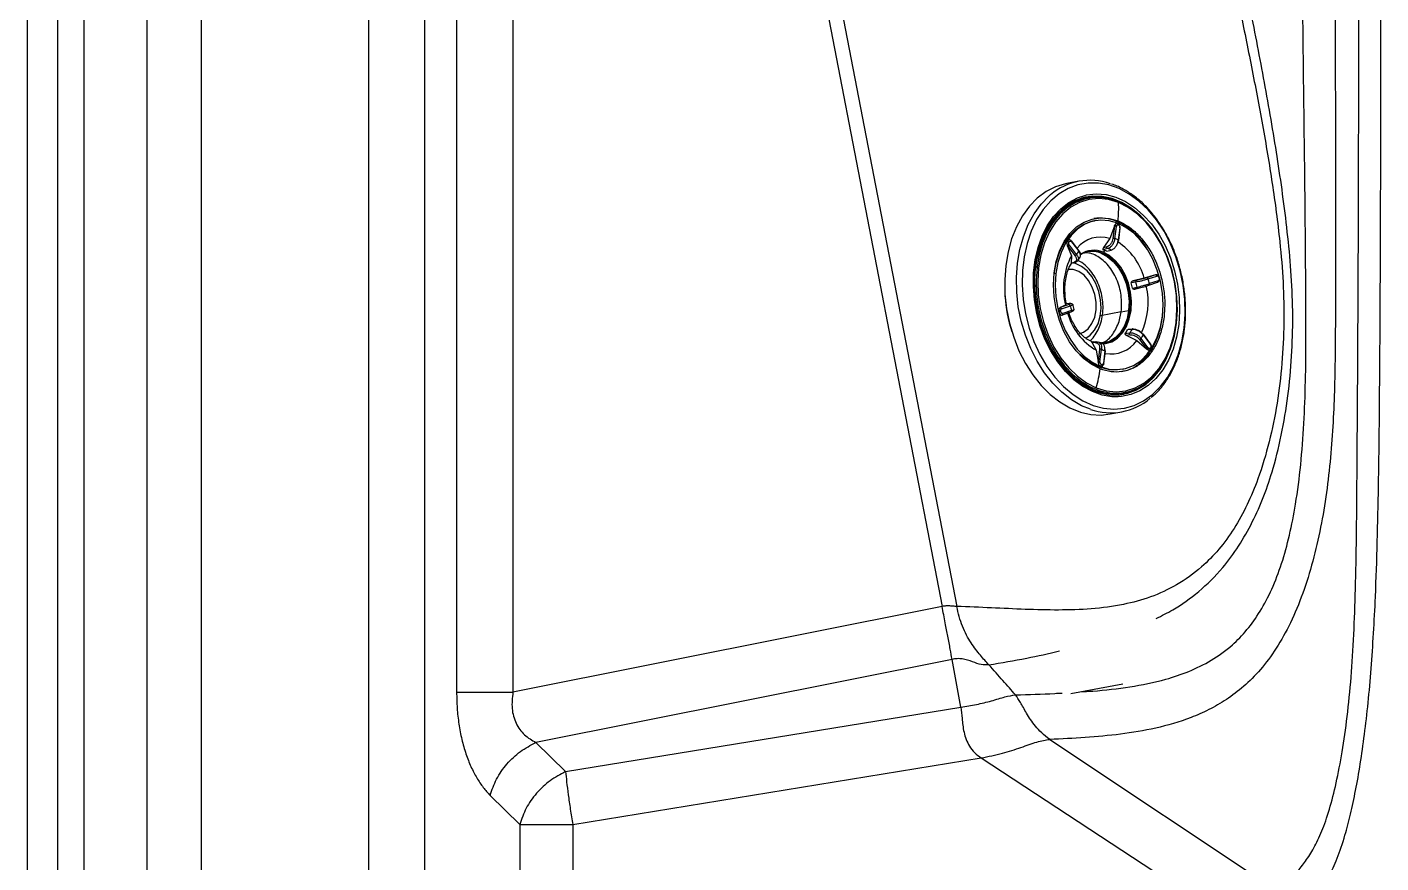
# Model space of a CAD drawing. Extents: x 939 to 1039, y 781 to 934.
# Drawn here: x 938.65 to 948.99, y 835.72 to 842.11 of the extents above; entities that cross this region are included whole.
import ezdxf

# ---------------------------------------------------------------- set-up
doc = ezdxf.new("R2010")
doc.units = 0
doc.header["$MEASUREMENT"] = 0
doc.layers.add('1', color=4, linetype='Continuous')

# ---------------------------------------------------------------- blocks, each defined once
blk = doc.blocks.new('Envoy')
at = {"layer": '1', "color": 4, "linetype": 'Continuous', "lineweight": 25}
blk.add_line((0, 88.174), (0, 3), dxfattribs=at)
at = {"layer": '1', "color": 3, "linetype": 'Continuous', "lineweight": 25}
for p, q in [((0.914, 86.81), (0.914, 4.363)), ((1.332, 4.882), (1.332, 86.292)), ((2.607, 85.557), (2.607, 5.616)), ((3.281, 53.317), (3.281, 37.853)), ((3.711, 53.317), (3.711, 37.853)), ((6.11, 43.063), (6.989, 38.509)), ((6.221, 43.07), (7.102, 38.508)), ((8.033, 41.758), (7.943, 41.741)), ((8.024, 41.632), (8.079, 41.649)), ((8.103, 41.632), (8.071, 41.626)), ((8.165, 41.457), (8.153, 41.455)), ((8.305, 41.414), (8.27, 41.321)), ((8.305, 41.415), (8.294, 41.32)), ((8.305, 41.414), (8.305, 41.415)), ((8.308, 41.318), (8.32, 41.413)), ((8.333, 41.454), (8.32, 41.452)), ((8.346, 41.402), (8.335, 41.308)), ((8.338, 41.305), (8.349, 41.4)), ((8.347, 41.403), (8.347, 41.402)), ((8.349, 41.4), (8.349, 41.4)), ((7.948, 41.261), (7.977, 41.188)), ((7.948, 41.261), (7.949, 41.261)), ((7.949, 41.261), (8.004, 41.19)), ((8.016, 41.198), (7.961, 41.27)), ((7.978, 41.295), (8.033, 41.224)), ((8.034, 41.229), (7.979, 41.3)), ((8.27, 41.321), (8.222, 41.25)), ((7.977, 41.188), (7.975, 41.132)), ((8.025, 41.15), (8.042, 41.175)), ((8.095, 41.218), (8.1, 41.219)), ((8.253, 41.243), (8.218, 41.234)), ((8.222, 41.25), (8.246, 41.256)), ((8.247, 41.222), (8.28, 41.231)), ((7.702, 41.099), (7.695, 41.098)), ((7.702, 41.099), (7.698, 41.065)), ((7.709, 41.147), (7.702, 41.099)), ((7.968, 41.115), (7.969, 41.117)), ((7.969, 41.117), (7.977, 41.129)), ((7.97, 41.118), (7.977, 41.129)), ((7.975, 41.132), (7.997, 41.138)), ((7.999, 41.135), (7.975, 41.129)), ((7.858, 41.053), (7.845, 41.05)), ((7.845, 41.043), (7.845, 41.05)), ((8.469, 40.986), (8.433, 40.981)), ((8.533, 41.017), (8.449, 40.996)), ((8.449, 40.996), (8.473, 41)), ((8.619, 41.042), (8.533, 41.017)), ((8.62, 41.042), (8.553, 41.019)), ((8.563, 41.011), (8.63, 41.033)), ((8.569, 40.963), (8.635, 40.986)), ((8.639, 40.997), (8.573, 40.975)), ((8.619, 41.042), (8.62, 41.042)), ((8.622, 41.043), (8.624, 41.043)), ((8.637, 40.987), (8.641, 40.99)), ((8.444, 40.941), (8.479, 40.949)), ((8.461, 40.934), (8.487, 40.94)), ((8.488, 40.94), (8.465, 40.935)), ((7.959, 40.815), (7.892, 40.792)), ((7.932, 40.81), (7.892, 40.792)), ((7.892, 40.792), (7.892, 40.792)), ((7.902, 40.783), (7.969, 40.806)), ((7.908, 40.736), (7.974, 40.759)), ((7.978, 40.77), (7.912, 40.747)), ((7.936, 40.817), (7.932, 40.81)), ((7.959, 40.823), (7.937, 40.82)), ((7.998, 40.777), (7.987, 40.817)), ((8.358, 40.76), (8.2, 40.729)), ((8.342, 40.685), (8.358, 40.76)), ((8.358, 40.76), (8.414, 40.77)), ((8.386, 40.594), (8.422, 40.599)), ((8.423, 40.583), (8.399, 40.58)), ((8.399, 40.58), (8.476, 40.54)), ((8.44, 40.625), (8.405, 40.622)), ((8.445, 40.628), (8.41, 40.625)), ((8.476, 40.54), (8.551, 40.477)), ((8.497, 40.549), (8.552, 40.477)), ((8.564, 40.485), (8.509, 40.557)), ((8.526, 40.583), (8.581, 40.511)), ((8.582, 40.516), (8.527, 40.588)), ((8.133, 40.528), (8.167, 40.532)), ((8.158, 40.525), (8.135, 40.522)), ((8.135, 40.522), (8.167, 40.466)), ((8.145, 40.53), (8.142, 40.53)), ((8.167, 40.532), (8.185, 40.529)), ((8.167, 40.466), (8.18, 40.38)), ((8.192, 40.475), (8.181, 40.38)), ((8.209, 40.519), (8.184, 40.529)), ((8.195, 40.378), (8.207, 40.473)), ((8.233, 40.462), (8.222, 40.368)), ((8.225, 40.365), (8.236, 40.46)), ((8.236, 40.46), (8.236, 40.46)), ((8.552, 40.477), (8.551, 40.477)), ((8.584, 40.512), (8.582, 40.516)), ((8.181, 40.38), (8.18, 40.38)), ((8.224, 40.361), (8.225, 40.365)), ((8.365, 40.321), (8.377, 40.324)), ((8.35, 40.132), (8.382, 40.138)), ((8.272, 39.979), (8.362, 39.995)), ((6.989, 38.509), (3.711, 37.853)), ((7.065, 38.104), (3.887, 37.469)), ((7.132, 37.738), (7.065, 38.104)), ((7.972, 37.842), (8.369, 37.918)), ((4.113, 37.246), (7.132, 37.738)), ((3.887, 37.469), (4.113, 37.246)), ((7.811, 37.492), (9.555, 36.33)), ((4.168, 36.842), (7.287, 37.351)), ((7.287, 37.351), (9.108, 36.157)), ((3.537, 37.065), (3.764, 36.842)), ((3.764, 36.842), (3.764, 33.536)), ((4.168, 36.842), (4.168, 33.51))]:
    blk.add_line(p, q, dxfattribs=at)
at = {"layer": '1', "color": 3, "linetype": 'Continuous', "lineweight": 25, "flags": 128}
for points in [[(0.232, 87.427), (0.232, 45.373), (0.232, 3.746)], [(0.435, 3.746), (0.436, 45.373), (0.435, 87.427)], [(3.037, 5.616), (3.037, 45.587), (3.037, 85.557)], [(7.943, 41.741), (7.931, 41.739), (7.855, 41.715), (7.783, 41.678), (7.716, 41.628), (7.656, 41.566), (7.603, 41.493), (7.557, 41.409), (7.52, 41.318), (7.493, 41.219), (7.475, 41.114), (7.467, 41.005), (7.469, 40.894), (7.482, 40.782), (7.504, 40.672), (7.536, 40.565), (7.576, 40.462), (7.625, 40.365), (7.682, 40.277), (7.745, 40.197), (7.815, 40.128), (7.888, 40.071), (7.965, 40.026), (8.045, 39.994), (8.125, 39.976), (8.205, 39.971), (8.272, 39.979)], [(8.838, 40.634), (8.846, 40.742), (8.843, 40.853), (8.831, 40.963), (8.808, 41.073), (8.775, 41.179), (8.734, 41.28), (8.684, 41.375), (8.627, 41.462), (8.563, 41.539), (8.493, 41.606), (8.419, 41.66), (8.342, 41.702), (8.263, 41.73), (8.183, 41.744), (8.104, 41.744), (8.026, 41.73), (7.952, 41.702), (7.883, 41.661), (7.819, 41.607), (7.761, 41.541), (7.711, 41.464), (7.67, 41.377), (7.638, 41.282), (7.615, 41.181), (7.602, 41.075), (7.6, 40.965), (7.607, 40.855), (7.625, 40.744), (7.653, 40.636), (7.689, 40.532), (7.735, 40.434), (7.789, 40.343), (7.85, 40.261), (7.917, 40.189), (7.989, 40.128), (8.064, 40.08), (8.143, 40.045), (8.223, 40.024), (8.302, 40.017), (8.381, 40.024), (8.456, 40.045), (8.528, 40.079), (8.595, 40.127), (8.656, 40.188), (8.71, 40.259), (8.756, 40.341), (8.793, 40.432), (8.82, 40.53), (8.838, 40.634)], [(8.122, 40.015), (8.055, 40.042), (7.978, 40.088), (7.904, 40.145), (7.835, 40.214), (7.772, 40.294), (7.715, 40.382), (7.666, 40.479), (7.625, 40.581), (7.594, 40.689), (7.571, 40.799), (7.559, 40.911), (7.557, 41.022), (7.565, 41.131), (7.583, 41.235), (7.61, 41.334), (7.647, 41.426), (7.692, 41.509), (7.746, 41.583), (7.806, 41.645), (7.818, 41.655)], [(8.335, 40.11), (8.286, 40.111), (8.211, 40.124), (8.137, 40.15), (8.065, 40.19), (7.996, 40.241), (7.931, 40.305), (7.872, 40.378), (7.82, 40.461), (7.775, 40.551), (7.739, 40.648), (7.712, 40.748), (7.694, 40.851), (7.686, 40.954), (7.688, 41.057), (7.7, 41.156), (7.722, 41.251), (7.753, 41.338), (7.792, 41.418), (7.84, 41.489), (7.895, 41.548), (7.957, 41.596), (8.023, 41.631), (8.024, 41.632)], [(8.599, 41.385), (8.563, 41.431), (8.5, 41.498), (8.433, 41.553), (8.361, 41.596), (8.287, 41.626), (8.212, 41.642), (8.138, 41.644), (8.065, 41.631), (7.996, 41.605), (7.931, 41.565), (7.872, 41.512), (7.82, 41.448), (7.775, 41.374), (7.739, 41.29), (7.712, 41.198), (7.695, 41.101)], [(8.297, 41.616), (8.288, 41.619), (8.214, 41.635), (8.14, 41.636), (8.068, 41.624), (8, 41.598), (7.936, 41.559), (7.877, 41.507), (7.825, 41.443), (7.781, 41.369), (7.745, 41.286), (7.719, 41.196), (7.709, 41.147)], [(8.129, 41.632), (8.078, 41.621), (8.01, 41.595), (7.946, 41.556), (7.888, 41.505), (7.836, 41.441), (7.792, 41.368), (7.757, 41.285), (7.73, 41.195), (7.714, 41.1)], [(8.336, 41.594), (8.261, 41.617), (8.185, 41.625), (8.11, 41.618), (8.039, 41.596), (7.972, 41.559), (7.91, 41.509), (7.855, 41.446), (7.809, 41.372), (7.771, 41.288), (7.744, 41.196), (7.726, 41.097)], [(7.999, 41.606), (8.036, 41.618), (8.071, 41.626)], [(8.079, 41.649), (8.093, 41.653), (8.166, 41.661), (8.241, 41.655), (8.315, 41.636), (8.389, 41.603), (8.459, 41.557), (8.526, 41.499), (8.588, 41.431), (8.644, 41.352), (8.692, 41.266), (8.733, 41.172), (8.765, 41.074), (8.787, 40.972), (8.8, 40.868), (8.803, 40.765), (8.796, 40.664)], [(8.165, 41.637), (8.106, 41.638), (8.08, 41.635)], [(8.779, 40.672), (8.786, 40.772), (8.783, 40.873), (8.77, 40.975), (8.747, 41.076), (8.714, 41.173), (8.673, 41.264), (8.624, 41.349), (8.568, 41.425), (8.506, 41.49), (8.439, 41.545), (8.369, 41.587), (8.296, 41.616), (8.223, 41.632), (8.149, 41.634), (8.129, 41.632)], [(8.443, 41.535), (8.41, 41.557), (8.336, 41.594)], [(8.197, 40.324), (8.132, 40.358), (8.07, 40.404), (8.014, 40.462), (7.963, 40.531), (7.92, 40.609), (7.885, 40.693), (7.86, 40.783), (7.845, 40.875), (7.84, 40.967), (7.845, 41.058), (7.861, 41.144), (7.887, 41.224), (7.922, 41.296), (7.965, 41.357), (8.016, 41.408), (8.073, 41.445), (8.135, 41.469), (8.2, 41.478), (8.266, 41.473), (8.333, 41.454)], [(8.776, 40.676), (8.783, 40.779), (8.779, 40.884), (8.764, 40.989), (8.739, 41.092), (8.704, 41.19), (8.659, 41.283), (8.607, 41.368), (8.547, 41.442), (8.481, 41.506), (8.443, 41.535)], [(7.845, 41.05), (7.861, 41.134), (7.886, 41.212), (7.92, 41.281), (7.962, 41.341), (8.011, 41.39), (8.066, 41.427), (8.126, 41.45), (8.153, 41.455)], [(8.331, 41.437), (8.266, 41.456), (8.202, 41.461), (8.139, 41.452), (8.079, 41.429), (8.024, 41.392), (7.974, 41.343), (7.932, 41.284), (7.898, 41.214), (7.873, 41.136), (7.858, 41.053)], [(8.672, 40.726), (8.677, 40.814), (8.672, 40.903), (8.657, 40.992), (8.633, 41.079), (8.599, 41.161), (8.557, 41.237), (8.508, 41.303), (8.453, 41.36), (8.393, 41.405), (8.331, 41.437)], [(8.423, 40.771), (8.426, 40.843), (8.417, 40.917), (8.399, 40.989), (8.37, 41.056), (8.332, 41.115), (8.288, 41.163), (8.238, 41.198), (8.185, 41.219), (8.132, 41.225), (8.081, 41.215), (8.045, 41.199)], [(8.202, 41.208), (8.251, 41.183), (8.296, 41.145), (8.336, 41.097), (8.369, 41.039), (8.394, 40.975), (8.411, 40.907), (8.417, 40.838), (8.414, 40.77)], [(8.432, 40.771), (8.435, 40.84), (8.429, 40.91), (8.412, 40.978), (8.387, 41.043), (8.353, 41.101), (8.313, 41.15), (8.268, 41.189), (8.219, 41.216)], [(7.695, 41.101), (7.688, 41), (7.692, 40.897), (7.705, 40.793), (7.729, 40.691), (7.761, 40.593), (7.803, 40.5), (7.853, 40.414), (7.91, 40.337), (7.973, 40.27), (8.041, 40.215), (8.112, 40.172), (8.186, 40.142), (8.261, 40.126), (8.335, 40.124), (8.408, 40.137), (8.477, 40.163), (8.542, 40.203), (8.601, 40.255), (8.654, 40.32), (8.698, 40.394), (8.734, 40.478), (8.756, 40.548)], [(7.698, 41.065), (7.695, 40.994), (7.699, 40.887), (7.715, 40.779), (7.74, 40.674), (7.777, 40.573), (7.822, 40.478), (7.876, 40.392), (7.938, 40.316), (8.005, 40.251), (8.078, 40.199), (8.153, 40.162)], [(7.714, 41.1), (7.707, 41), (7.71, 40.898), (7.723, 40.796), (7.746, 40.696), (7.779, 40.599), (7.82, 40.507), (7.869, 40.423), (7.925, 40.347), (7.987, 40.281), (8.054, 40.227), (8.124, 40.184), (8.197, 40.155), (8.27, 40.14), (8.344, 40.138), (8.415, 40.15), (8.43, 40.155)], [(7.726, 41.097), (7.719, 40.995), (7.723, 40.89), (7.738, 40.785), (7.764, 40.682), (7.799, 40.583), (7.843, 40.49), (7.896, 40.406), (7.956, 40.331), (8.022, 40.268), (8.092, 40.217), (8.166, 40.179)], [(8.036, 40.592), (8.07, 40.604), (8.105, 40.631), (8.134, 40.67), (8.155, 40.718), (8.165, 40.774), (8.166, 40.833), (8.156, 40.892), (8.136, 40.949), (8.108, 40.999), (8.073, 41.039), (8.033, 41.068), (7.99, 41.083), (7.947, 41.084)], [(8.087, 40.558), (8.121, 40.581), (8.154, 40.62), (8.18, 40.669), (8.196, 40.726), (8.203, 40.788), (8.2, 40.852), (8.187, 40.916), (8.164, 40.976), (8.134, 41.029), (8.096, 41.074), (8.054, 41.107), (8.008, 41.128), (7.977, 41.135)], [(7.858, 41.053), (7.853, 40.965), (7.857, 40.875), (7.872, 40.786), (7.897, 40.699), (7.93, 40.617), (7.972, 40.542), (8.021, 40.475), (8.076, 40.419), (8.136, 40.374), (8.199, 40.341)], [(8.211, 40.519), (8.262, 40.528), (8.309, 40.553), (8.351, 40.591), (8.384, 40.642), (8.409, 40.703), (8.423, 40.771)], [(8.218, 40.516), (8.237, 40.517), (8.285, 40.531), (8.329, 40.559), (8.366, 40.598), (8.397, 40.648), (8.419, 40.706), (8.432, 40.771)], [(8.414, 40.77), (8.402, 40.706), (8.38, 40.648), (8.349, 40.599), (8.312, 40.56), (8.268, 40.534), (8.224, 40.521)], [(8.166, 40.179), (8.242, 40.157), (8.318, 40.149), (8.392, 40.156), (8.464, 40.178), (8.531, 40.214), (8.592, 40.264), (8.647, 40.327), (8.694, 40.401), (8.731, 40.485), (8.759, 40.577), (8.776, 40.676)], [(8.199, 40.341), (8.263, 40.322), (8.328, 40.318), (8.391, 40.327), (8.451, 40.35), (8.506, 40.386), (8.555, 40.435), (8.597, 40.495), (8.631, 40.565), (8.656, 40.642), (8.672, 40.726)], [(8.43, 40.155), (8.483, 40.176), (8.547, 40.215), (8.605, 40.267), (8.657, 40.33), (8.701, 40.404), (8.736, 40.486), (8.763, 40.576), (8.779, 40.672)], [(8.796, 40.664), (8.78, 40.567), (8.753, 40.475), (8.718, 40.391), (8.674, 40.316), (8.622, 40.251), (8.564, 40.197), (8.5, 40.156), (8.431, 40.127), (8.431, 40.127)], [(8.086, 40.558), (8.088, 40.557), (8.137, 40.53)], [(8.35, 40.132), (8.304, 40.126), (8.275, 40.125)], [(8.431, 40.127), (8.359, 40.112), (8.335, 40.11)], [(8.361, 40.127), (8.376, 40.131), (8.441, 40.155)]]:
    blk.add_lwpolyline(points, dxfattribs=at)
at = {"layer": '1', "color": 3, "linetype": 'Continuous', "lineweight": 25}
for centre, radius, start, end in [((8.118, 41.301), 0.464, 70.3357, 130.3636), ((7.381, 41.55), 0.957, 354.2537, 2.6449), ((8.198, 41.16), 0.316, 67.3062, 98.9044), ((8.309, 41.384), 0.0311, 69.7646, 97.3933), ((7.278, 41.554), 1.047, 353.4784, 354.387), ((7.8, 41.508), 0.535, 351.9968, 352.404), ((8.345, 41.398), 0.00426, 22.7905, 79.119), ((7.943, 41.282), 0.0218, 285.6773, 325.3421), ((7.976, 41.298), 0.0032, 298.7891, 83.1407), ((8.2, 41.095), 0.236, 72.7747, 139.8726), ((8.298, 41.289), 0.031, 69.7608, 97.3949), ((8.218, 41.055), 0.279, 65.2121, 71.0432), ((8.069, 40.89), 0.481, 15.2727, 56.9992), ((8.334, 41.304), 0.00426, 22.7892, 79.1268), ((8.335, 41.306), 0.00295, 267.2998, 337.6669), ((8.464, 40.938), 0.548, 152.8119, 193.4739), ((7.998, 41.211), 0.0218, 285.6645, 325.3548), ((8.314, 41.019), 0.348, 143.94, 148.9553), ((8.029, 41.227), 0.00475, 315.8625, 22.1276), ((8.146, 41.045), 0.185, 66.8536, 122.9204), ((8.132, 41.036), 0.186, 67.8661, 99.9421), ((8.148, 41.019), 0.226, 68.1081, 72.0903), ((8.018, 41.434), 0.297, 312.5958, 316.2567), ((8.143, 41.006), 0.24, 64.2845, 68.1018), ((8.179, 41.02), 0.235, 64.4932, 71.7639), ((7.709, 41.053), 0.0473, 84.7145, 98.803), ((7.709, 41.037), 0.0627, 74.1536, 85.8091), ((7.931, 40.827), 0.525, 12.4824, 17.0089), ((7.962, 40.833), 0.529, 12.6341, 16.8626), ((8.008, 40.831), 0.555, 335.3381, 13.3287), ((8.553, 41.009), 0.0104, 8.3616, 87.9752), ((7.953, 40.831), 0.636, 13.0725, 16.4199), ((8.565, 40.971), 0.00882, 293.6693, 23.5536), ((8.619, 41.032), 0.0104, 8.3437, 87.9663), ((8.631, 40.994), 0.00903, 298.7032, 22.9716), ((8.72, 40.974), 1.254, 184.1991, 196.9411), ((7.892, 40.782), 0.0104, 8.3626, 87.9473), ((7.903, 40.744), 0.00902, 298.6667, 22.9661), ((8.403, 40.875), 0.472, 195.0498, 240.0663), ((7.958, 40.805), 0.0104, 8.3449, 87.9651), ((8.584, 40.949), 0.632, 193.0603, 196.4323), ((7.97, 40.767), 0.00903, 298.7039, 22.9718), ((8.426, 40.702), 0.0693, 92.8091, 99.6565), ((8.428, 40.665), 0.106, 87.7993, 92.9468), ((8.775, 40.672), 0.00402, 358.187, 74.576), ((8.28, 40.677), 0.239, 259.0226, 324.9614), ((8.155, 40.767), 0.29, 323.0866, 329.8173), ((8.189, 40.772), 0.291, 323.2908, 329.604), ((8.491, 40.57), 0.0218, 285.6773, 325.3421), ((8.227, 40.762), 0.348, 323.9396, 328.9557), ((8.524, 40.585), 0.00321, 299.9373, 105.0915), ((8.196, 40.444), 0.0311, 69.7694, 97.3886), ((8.323, 40.726), 0.278, 245.2102, 251.0451), ((8.232, 40.458), 0.00425, 22.6996, 79.2034), ((8.546, 40.498), 0.0218, 285.6629, 325.3353), ((8.577, 40.514), 0.00473, 315.7556, 22.2345), ((8.185, 40.353), 0.0275, 82.9158, 98.094), ((7.071, 40.48), 1.125, 352.3154, 352.8027), ((8.185, 40.351), 0.0294, 69.5395, 84.5205), ((8.008, 40.363), 0.192, 353.57, 354.6925), ((8.221, 40.364), 0.00425, 22.6897, 79.2263), ((7.078, 40.484), 1.13, 344.3733, 351.8852), ((8.305, 40.526), 0.394, 247.4672, 309.8212), ((8.276, 40.452), 0.464, 250.5971, 310.6519)]:
    blk.add_arc(centre, radius, start, end, dxfattribs=at)
for points, knots in [([(9.264, 43.07), (9.294, 42.924), (9.353, 42.631), (9.438, 42.188), (9.513, 41.742), (9.566, 41.341), (9.597, 40.984), (9.602, 40.674), (9.588, 40.364), (9.551, 40.06), (9.491, 39.763), (9.413, 39.504), (9.321, 39.283), (9.222, 39.101), (9.105, 38.941), (8.96, 38.793), (8.785, 38.668), (8.583, 38.576), (8.364, 38.517), (8.129, 38.486), (7.878, 38.479), (7.623, 38.485), (7.364, 38.498), (7.19, 38.505), (7.102, 38.508)], [0, 0, 0, 0, 0.060064, 0.120505, 0.181313, 0.241973, 0.283616, 0.325879, 0.368532, 0.411552, 0.454927, 0.49866, 0.531718, 0.564893, 0.598018, 0.630905, 0.673959, 0.715826, 0.756549, 0.804535, 0.852361, 0.900692, 0.949907, 1, 1, 1, 1]), ([(9.991, 43.07), (9.992, 42.721), (9.994, 42.025), (9.994, 41.154), (9.993, 40.452), (9.983, 40.006), (9.957, 39.646), (9.927, 39.377), (9.883, 39.111), (9.823, 38.851), (9.746, 38.605), (9.652, 38.379), (9.543, 38.184), (9.422, 38.022), (9.294, 37.894), (9.161, 37.794), (9.027, 37.717), (8.846, 37.638), (8.622, 37.574), (8.353, 37.53), (8.084, 37.504), (7.901, 37.496), (7.811, 37.492)], [0, 0, 0, 0, 0.120984, 0.241277, 0.302069, 0.364593, 0.396089, 0.427755, 0.459644, 0.491887, 0.524528, 0.557474, 0.590506, 0.6234, 0.656043, 0.688411, 0.72054, 0.752409, 0.815474, 0.877758, 0.939226, 1, 1, 1, 1]), ([(8.042, 37.856), (8.075, 37.858), (8.206, 37.865), (8.424, 37.891), (8.668, 37.939), (8.874, 38.008), (9.044, 38.091), (9.193, 38.197), (9.318, 38.325), (9.42, 38.467), (9.51, 38.637), (9.585, 38.834), (9.645, 39.053), (9.694, 39.307), (9.731, 39.593), (9.754, 39.908), (9.766, 40.231), (9.769, 40.558), (9.767, 41.018), (9.762, 41.611), (9.753, 42.339), (9.747, 42.826), (9.744, 43.07)], [0, 0, 0, 0, 0.024171, 0.096022, 0.167642, 0.214936, 0.261589, 0.307132, 0.340336, 0.372733, 0.404628, 0.436517, 0.468857, 0.501905, 0.542615, 0.58442, 0.627015, 0.670305, 0.713265, 0.808262, 0.903742, 1, 1, 1, 1]), ([(8.624, 38.417), (8.667, 38.438), (8.781, 38.494), (8.954, 38.619), (9.122, 38.784), (9.256, 38.967), (9.361, 39.151), (9.449, 39.351), (9.527, 39.584), (9.591, 39.852), (9.638, 40.152), (9.664, 40.457), (9.67, 40.765), (9.657, 41.069), (9.618, 41.463), (9.552, 41.944), (9.453, 42.511), (9.381, 42.885), (9.345, 43.07)], [0, 0, 0, 0, 0.035454, 0.094773, 0.155803, 0.202076, 0.248296, 0.294124, 0.339353, 0.398795, 0.457416, 0.51544, 0.572734, 0.629541, 0.684323, 0.790734, 0.896126, 1, 1, 1, 1]), ([(9.569, 36.343), (9.59, 36.364), (9.634, 36.407), (9.7, 36.478), (9.765, 36.56), (9.829, 36.658), (9.891, 36.786), (9.948, 36.952), (10, 37.155), (10.046, 37.392), (10.085, 37.663), (10.115, 37.965), (10.135, 38.293), (10.148, 38.654), (10.155, 39.041), (10.158, 39.451), (10.161, 39.865), (10.164, 40.281), (10.166, 40.698), (10.169, 41.301), (10.171, 42.091), (10.172, 42.743), (10.172, 43.07)], [0, 0, 0, 0, 0.042241, 0.08439, 0.126406, 0.168067, 0.209261, 0.250182, 0.291055, 0.331755, 0.372299, 0.412804, 0.453512, 0.494639, 0.541227, 0.588214, 0.635476, 0.682886, 0.730374, 0.777774, 0.888483, 1, 1, 1, 1]), ([(9.688, 36.124), (9.709, 36.145), (9.752, 36.188), (9.816, 36.259), (9.88, 36.341), (9.944, 36.443), (10.007, 36.578), (10.062, 36.74), (10.109, 36.918), (10.148, 37.099), (10.184, 37.303), (10.216, 37.528), (10.244, 37.771), (10.267, 38.031), (10.285, 38.302), (10.302, 38.626), (10.314, 39.002), (10.323, 39.426), (10.329, 39.849), (10.332, 40.271), (10.335, 40.691), (10.338, 41.296), (10.34, 42.088), (10.341, 42.741), (10.341, 43.068)], [0, 0, 0, 0, 0.041131, 0.082408, 0.123998, 0.165945, 0.208239, 0.250676, 0.282545, 0.314432, 0.346333, 0.378286, 0.410271, 0.442246, 0.474149, 0.505926, 0.553106, 0.599957, 0.646558, 0.692933, 0.739105, 0.785057, 0.892197, 1, 1, 1, 1]), ([(8.587, 40.106), (8.597, 40.114), (8.628, 40.139), (8.674, 40.192), (8.723, 40.263), (8.765, 40.343), (8.799, 40.431), (8.825, 40.525), (8.842, 40.624), (8.85, 40.727), (8.849, 40.831), (8.839, 40.936), (8.82, 41.04), (8.793, 41.142), (8.757, 41.241), (8.713, 41.334), (8.662, 41.421), (8.605, 41.501), (8.542, 41.572), (8.474, 41.633), (8.401, 41.683), (8.338, 41.718), (8.298, 41.731), (8.284, 41.736)], [0, 0, 0, 0, 0.024012, 0.073356, 0.122937, 0.172704, 0.222594, 0.272552, 0.322539, 0.372527, 0.422509, 0.472487, 0.522466, 0.572452, 0.622454, 0.672477, 0.722528, 0.77261, 0.822715, 0.872818, 0.922878, 0.97283, 1, 1, 1, 1]), ([(8.306, 41.42), (8.306, 41.419), (8.305, 41.417), (8.305, 41.415), (8.305, 41.414)], [0, 0, 0, 0, 0.559416, 1, 1, 1, 1]), ([(8.305, 41.415), (8.305, 41.416), (8.305, 41.417), (8.306, 41.419), (8.306, 41.42)], [0, 0, 0, 0, 0.559845, 1, 1, 1, 1]), ([(8.33, 41.433), (8.328, 41.434), (8.323, 41.436), (8.316, 41.433), (8.31, 41.428), (8.307, 41.422), (8.306, 41.42)], [0, 0, 0, 0, 0.247454, 0.499911, 0.75231, 1, 1, 1, 1]), ([(8.32, 41.416), (8.319, 41.417), (8.318, 41.418), (8.315, 41.418), (8.313, 41.419), (8.311, 41.419), (8.309, 41.42), (8.307, 41.42), (8.306, 41.42)], [0, 0, 0, 0, 0.240009, 0.368572, 0.499998, 0.631411, 0.760307, 1, 1, 1, 1]), ([(8.559, 41.233), (8.553, 41.243), (8.53, 41.286), (8.476, 41.346), (8.402, 41.412), (8.347, 41.439), (8.32, 41.452)], [0, 0, 0, 0, 0.094585, 0.396391, 0.698197, 1, 1, 1, 1]), ([(8.32, 41.416), (8.321, 41.418), (8.323, 41.422), (8.327, 41.425), (8.331, 41.426), (8.334, 41.425), (8.335, 41.425)], [0, 0, 0, 0, 0.283724, 0.562567, 0.780093, 1, 1, 1, 1]), ([(8.32, 41.416), (8.32, 41.415), (8.32, 41.414), (8.32, 41.413), (8.32, 41.413)], [0, 0, 0, 0, 0.56001, 1, 1, 1, 1]), ([(8.347, 41.403), (8.347, 41.407), (8.346, 41.413), (8.343, 41.422), (8.337, 41.43), (8.332, 41.432), (8.33, 41.433)], [0, 0, 0, 0, 0.247942, 0.500503, 0.752889, 1, 1, 1, 1]), ([(8.335, 41.425), (8.335, 41.426), (8.335, 41.428), (8.334, 41.431), (8.333, 41.433), (8.331, 41.433), (8.33, 41.433)], [0, 0, 0, 0, 0.222003, 0.471943, 0.737352, 1, 1, 1, 1]), ([(8.333, 41.454), (8.36, 41.441), (8.414, 41.415), (8.489, 41.349), (8.556, 41.268), (8.611, 41.171), (8.654, 41.064), (8.681, 40.95), (8.693, 40.834), (8.687, 40.758), (8.684, 40.721)], [0, 0, 0, 0, 0.125, 0.249998, 0.374999, 0.499999, 0.624999, 0.749999, 0.875, 1, 1, 1, 1]), ([(8.335, 41.425), (8.337, 41.424), (8.34, 41.422), (8.344, 41.417), (8.346, 41.411), (8.346, 41.408), (8.346, 41.406)], [0, 0, 0, 0, 0.278064, 0.555696, 0.775251, 1, 1, 1, 1]), ([(8.346, 41.402), (8.346, 41.403), (8.346, 41.404), (8.346, 41.405), (8.346, 41.406)], [0, 0, 0, 0, 0.559975, 1, 1, 1, 1]), ([(8.346, 41.406), (8.347, 41.406), (8.348, 41.405), (8.349, 41.405), (8.35, 41.405), (8.349, 41.404), (8.349, 41.404), (8.347, 41.403), (8.347, 41.403)], [0, 0, 0, 0, 0.239774, 0.368583, 0.499991, 0.631401, 0.760138, 1, 1, 1, 1]), ([(7.947, 41.302), (7.946, 41.299), (7.943, 41.294), (7.942, 41.285), (7.943, 41.275), (7.945, 41.268), (7.946, 41.265)], [0, 0, 0, 0, 0.247373, 0.499847, 0.752275, 1, 1, 1, 1]), ([(7.959, 41.272), (7.958, 41.272), (7.957, 41.271), (7.955, 41.269), (7.953, 41.268), (7.951, 41.267), (7.949, 41.266), (7.947, 41.266), (7.946, 41.265)], [0, 0, 0, 0, 0.239736, 0.368687, 0.499992, 0.631584, 0.760206, 1, 1, 1, 1]), ([(7.946, 41.265), (7.946, 41.265), (7.947, 41.263), (7.948, 41.262), (7.948, 41.261)], [0, 0, 0, 0, 0.559108, 1, 1, 1, 1]), ([(7.949, 41.261), (7.948, 41.262), (7.947, 41.263), (7.946, 41.265), (7.946, 41.265)], [0, 0, 0, 0, 0.560106, 1, 1, 1, 1]), ([(7.972, 41.305), (7.97, 41.306), (7.966, 41.31), (7.959, 41.31), (7.952, 41.308), (7.949, 41.304), (7.947, 41.302)], [0, 0, 0, 0, 0.247964, 0.500534, 0.752845, 1, 1, 1, 1]), ([(7.959, 41.295), (7.959, 41.296), (7.957, 41.298), (7.954, 41.3), (7.951, 41.301), (7.948, 41.302), (7.947, 41.302)], [0, 0, 0, 0, 0.2219422, 0.4719846, 0.7372388, 1, 1, 1, 1]), ([(7.959, 41.272), (7.958, 41.275), (7.956, 41.279), (7.956, 41.286), (7.957, 41.291), (7.958, 41.294), (7.959, 41.295)], [0, 0, 0, 0, 0.283713, 0.562579, 0.780138, 1, 1, 1, 1]), ([(7.959, 41.295), (7.96, 41.297), (7.963, 41.3), (7.967, 41.301), (7.972, 41.3), (7.974, 41.298), (7.976, 41.297)], [0, 0, 0, 0, 0.278037, 0.55566, 0.775275, 1, 1, 1, 1]), ([(7.959, 41.272), (7.959, 41.272), (7.96, 41.271), (7.961, 41.27), (7.961, 41.27)], [0, 0, 0, 0, 0.559916, 1, 1, 1, 1]), ([(7.976, 41.297), (7.976, 41.298), (7.976, 41.3), (7.976, 41.302), (7.976, 41.303), (7.975, 41.304), (7.974, 41.305), (7.973, 41.305), (7.972, 41.305)], [0, 0, 0, 0, 0.239858, 0.368643, 0.500056, 0.631516, 0.760297, 1, 1, 1, 1]), ([(7.978, 41.295), (7.977, 41.296), (7.977, 41.296), (7.976, 41.297), (7.976, 41.297)], [0, 0, 0, 0, 0.559835, 1, 1, 1, 1]), ([(8.294, 41.32), (8.292, 41.313), (8.289, 41.298), (8.278, 41.278), (8.263, 41.262), (8.251, 41.258), (8.246, 41.256)], [0, 0, 0, 0, 0.249703, 0.500144, 0.750507, 1, 1, 1, 1]), ([(8.308, 41.318), (8.307, 41.31), (8.303, 41.292), (8.29, 41.269), (8.272, 41.25), (8.259, 41.245), (8.253, 41.243)], [0, 0, 0, 0, 0.250033, 0.500042, 0.750033, 1, 1, 1, 1]), ([(8.28, 41.231), (8.287, 41.234), (8.299, 41.239), (8.316, 41.258), (8.33, 41.282), (8.333, 41.299), (8.335, 41.308)], [0, 0, 0, 0, 0.249981, 0.499972, 0.749968, 1, 1, 1, 1]), ([(8.004, 41.19), (8.007, 41.184), (8.015, 41.173), (8.016, 41.157), (8.011, 41.144), (8.001, 41.14), (7.997, 41.138)], [0, 0, 0, 0, 0.249699, 0.500142, 0.750527, 1, 1, 1, 1]), ([(8.016, 41.198), (8.02, 41.192), (8.029, 41.178), (8.031, 41.161), (8.027, 41.154), (8.025, 41.151)], [0, 0, 0, 0, 0.3768658, 0.7536953, 1, 1, 1, 1]), ([(8.041, 41.173), (8.043, 41.177), (8.047, 41.184), (8.048, 41.199), (8.044, 41.214), (8.037, 41.224), (8.033, 41.229)], [0, 0, 0, 0, 0.252549, 0.503012, 0.751253, 1, 1, 1, 1]), ([(8.041, 41.175), (8.043, 41.178), (8.048, 41.186), (8.045, 41.204), (8.037, 41.217), (8.033, 41.224)], [0, 0, 0, 0, 0.288346, 0.644164, 1, 1, 1, 1]), ([(8.047, 41.198), (8.054, 41.203), (8.071, 41.213), (8.089, 41.216), (8.1, 41.218)], [0, 0, 0, 0, 0.424726, 1, 1, 1, 1]), ([(8.358, 40.76), (8.36, 40.802), (8.363, 40.886), (8.326, 41.012), (8.263, 41.118), (8.179, 41.188), (8.103, 41.217), (8.061, 41.206), (8.049, 41.203)], [0, 0, 0, 0, 0.184284, 0.368568, 0.552851, 0.737137, 0.921419, 1, 1, 1, 1]), ([(8.222, 41.25), (8.221, 41.248), (8.218, 41.245), (8.216, 41.241), (8.216, 41.238), (8.216, 41.236), (8.216, 41.235), (8.217, 41.234), (8.218, 41.234)], [0, 0, 0, 0, 0.301005, 0.579286, 0.707639, 0.815356, 0.909439, 1, 1, 1, 1]), ([(8.253, 41.243), (8.252, 41.243), (8.251, 41.243), (8.249, 41.245), (8.248, 41.248), (8.246, 41.251), (8.246, 41.254), (8.246, 41.255), (8.246, 41.256)], [0, 0, 0, 0, 0.124702, 0.249387, 0.499934, 0.750631, 0.875241, 1, 1, 1, 1]), ([(7.939, 40.818), (7.937, 40.827), (7.931, 40.855), (7.927, 40.906), (7.927, 40.966), (7.935, 41.022), (7.947, 41.07), (7.96, 41.101), (7.967, 41.113), (7.968, 41.115)], [0, 0, 0, 0, 0.073722, 0.253622, 0.432698, 0.610183, 0.78583, 0.960207, 1, 1, 1, 1]), ([(7.975, 41.132), (7.974, 41.13), (7.973, 41.128), (7.973, 41.126), (7.973, 41.126), (7.973, 41.126), (7.974, 41.127), (7.975, 41.128), (7.975, 41.129)], [0, 0, 0, 0, 0.300994, 0.579278, 0.707604, 0.815339, 0.909375, 1, 1, 1, 1]), ([(8.008, 41.138), (8.007, 41.137), (8.007, 41.136), (8.005, 41.135), (8.003, 41.134), (8, 41.135), (7.998, 41.136), (7.997, 41.137), (7.997, 41.138)], [0, 0, 0, 0, 0.124786, 0.249369, 0.500065, 0.750679, 0.875246, 1, 1, 1, 1]), ([(8.025, 41.151), (8.024, 41.149), (8.022, 41.143), (8.014, 41.14), (8.008, 41.138)], [0, 0, 0, 0, 0.257246, 1, 1, 1, 1]), ([(8.119, 40.538), (8.121, 40.54), (8.137, 40.552), (8.16, 40.584), (8.188, 40.633), (8.207, 40.69), (8.218, 40.753), (8.219, 40.818), (8.211, 40.884), (8.193, 40.948), (8.167, 41.009), (8.133, 41.063), (8.093, 41.108), (8.056, 41.139), (8.033, 41.149), (8.026, 41.152)], [0, 0, 0, 0, 0.012287, 0.095341, 0.180095, 0.266241, 0.353145, 0.440296, 0.527514, 0.61485, 0.702394, 0.790248, 0.878452, 0.966738, 1, 1, 1, 1]), ([(8.449, 40.996), (8.446, 40.995), (8.442, 40.994), (8.437, 40.99), (8.434, 40.987), (8.433, 40.985), (8.433, 40.983), (8.433, 40.981), (8.433, 40.981)], [0, 0, 0, 0, 0.300964, 0.579244, 0.707627, 0.81527, 0.909368, 1, 1, 1, 1]), ([(8.473, 41), (8.472, 40.999), (8.471, 40.999), (8.47, 40.997), (8.469, 40.995), (8.468, 40.993), (8.468, 40.992)], [0, 0, 0, 0, 0.231403, 0.480386, 0.739504, 1, 1, 1, 1]), ([(8.468, 40.992), (8.468, 40.991), (8.468, 40.989), (8.469, 40.987), (8.469, 40.986)], [0, 0, 0, 0, 0.5193875, 1, 1, 1, 1]), ([(8.563, 41.011), (8.557, 41.008), (8.543, 41.004), (8.517, 40.997), (8.491, 40.99), (8.476, 40.988), (8.469, 40.986)], [0, 0, 0, 0, 0.2500165, 0.500028, 0.7500209, 1, 1, 1, 1]), ([(8.553, 41.019), (8.548, 41.018), (8.536, 41.014), (8.514, 41.008), (8.491, 41.003), (8.479, 41.001), (8.473, 41)], [0, 0, 0, 0, 0.249737, 0.500141, 0.750543, 1, 1, 1, 1]), ([(8.479, 40.949), (8.486, 40.95), (8.5, 40.954), (8.527, 40.961), (8.553, 40.968), (8.566, 40.972), (8.573, 40.975)], [0, 0, 0, 0, 0.249946, 0.499943, 0.749974, 1, 1, 1, 1]), ([(8.488, 40.94), (8.495, 40.942), (8.507, 40.945), (8.529, 40.951), (8.551, 40.957), (8.563, 40.961), (8.568, 40.963)], [0, 0, 0, 0, 0.249724, 0.500235, 0.750542, 1, 1, 1, 1]), ([(8.622, 41.043), (8.622, 41.043), (8.621, 41.043), (8.62, 41.042), (8.619, 41.042)], [0, 0, 0, 0, 0.200584, 1, 1, 1, 1]), ([(8.62, 41.042), (8.621, 41.043), (8.621, 41.043), (8.622, 41.043), (8.622, 41.043)], [0, 0, 0, 0, 0.835189, 1, 1, 1, 1]), ([(8.625, 41.043), (8.625, 41.043), (8.624, 41.043), (8.623, 41.043), (8.622, 41.043)], [0, 0, 0, 0, 0.189773, 1, 1, 1, 1]), ([(8.647, 41.021), (8.646, 41.024), (8.644, 41.03), (8.639, 41.038), (8.631, 41.043), (8.626, 41.043), (8.624, 41.043)], [0, 0, 0, 0, 0.247407, 0.499851, 0.752223, 1, 1, 1, 1]), ([(8.624, 41.043), (8.625, 41.043), (8.626, 41.043), (8.628, 41.042), (8.629, 41.041), (8.63, 41.039), (8.631, 41.037), (8.632, 41.035), (8.632, 41.034)], [0, 0, 0, 0, 0.2397901, 0.368548, 0.5000658, 0.6315077, 0.7601682, 1, 1, 1, 1]), ([(8.632, 41.034), (8.632, 41.034), (8.631, 41.034), (8.63, 41.034), (8.63, 41.033)], [0, 0, 0, 0, 0.560082, 1, 1, 1, 1]), ([(8.632, 41.034), (8.634, 41.034), (8.637, 41.033), (8.642, 41.03), (8.645, 41.025), (8.646, 41.021), (8.646, 41.02)], [0, 0, 0, 0, 0.283721, 0.562599, 0.780113, 1, 1, 1, 1]), ([(8.638, 40.988), (8.639, 40.988), (8.64, 40.988), (8.642, 40.99), (8.642, 40.991), (8.642, 40.993), (8.642, 40.995), (8.642, 40.997), (8.641, 40.999)], [0, 0, 0, 0, 0.239704, 0.368551, 0.499988, 0.631393, 0.760184, 1, 1, 1, 1]), ([(8.639, 40.997), (8.64, 40.998), (8.64, 40.998), (8.641, 40.998), (8.641, 40.999)], [0, 0, 0, 0, 0.560046, 1, 1, 1, 1]), ([(8.646, 41.02), (8.647, 41.017), (8.648, 41.013), (8.647, 41.006), (8.645, 41.001), (8.643, 40.999), (8.641, 40.999)], [0, 0, 0, 0, 0.278027, 0.555658, 0.775218, 1, 1, 1, 1]), ([(8.644, 40.994), (8.646, 40.996), (8.648, 41.001), (8.649, 41.011), (8.648, 41.018), (8.647, 41.021)], [0, 0, 0, 0, 0.3250774, 0.66605, 1, 1, 1, 1]), ([(8.647, 41.021), (8.648, 41.021), (8.649, 41.021), (8.649, 41.021), (8.649, 41.02), (8.647, 41.02), (8.646, 41.02)], [0, 0, 0, 0, 0.26276, 0.528082, 0.778025, 1, 1, 1, 1]), ([(8.444, 40.941), (8.444, 40.94), (8.444, 40.938), (8.446, 40.937), (8.448, 40.935), (8.452, 40.934), (8.458, 40.933), (8.462, 40.934), (8.465, 40.935)], [0, 0, 0, 0, 0.0905154, 0.1846365, 0.2923309, 0.4206811, 0.6989902, 1, 1, 1, 1]), ([(8.488, 40.94), (8.488, 40.94), (8.487, 40.94), (8.485, 40.94), (8.483, 40.942), (8.481, 40.944), (8.479, 40.947), (8.479, 40.948), (8.479, 40.949)], [0, 0, 0, 0, 0.124902, 0.249441, 0.499966, 0.750622, 0.87529, 1, 1, 1, 1]), ([(7.889, 40.79), (7.887, 40.789), (7.884, 40.785), (7.881, 40.777), (7.88, 40.767), (7.881, 40.761), (7.882, 40.758)], [0, 0, 0, 0, 0.247914, 0.50048, 0.752843, 1, 1, 1, 1]), ([(7.895, 40.761), (7.894, 40.761), (7.893, 40.76), (7.889, 40.759), (7.885, 40.758), (7.883, 40.758), (7.882, 40.758)], [0, 0, 0, 0, 0.22203, 0.471968, 0.737238, 1, 1, 1, 1]), ([(7.882, 40.758), (7.883, 40.754), (7.885, 40.748), (7.891, 40.741), (7.897, 40.736), (7.901, 40.735), (7.903, 40.735)], [0, 0, 0, 0, 0.247374, 0.499825, 0.752312, 1, 1, 1, 1]), ([(7.892, 40.792), (7.891, 40.792), (7.89, 40.791), (7.889, 40.791), (7.889, 40.79)], [0, 0, 0, 0, 0.560644, 1, 1, 1, 1]), ([(7.889, 40.79), (7.889, 40.791), (7.891, 40.791), (7.892, 40.792), (7.892, 40.792)], [0, 0, 0, 0, 0.559803, 1, 1, 1, 1]), ([(7.9, 40.782), (7.899, 40.783), (7.899, 40.785), (7.897, 40.787), (7.895, 40.788), (7.894, 40.789), (7.891, 40.79), (7.89, 40.79), (7.889, 40.79)], [0, 0, 0, 0, 0.2397971, 0.3686751, 0.499939, 0.6314129, 0.7602172, 1, 1, 1, 1]), ([(7.895, 40.761), (7.895, 40.763), (7.894, 40.768), (7.895, 40.774), (7.897, 40.779), (7.899, 40.781), (7.9, 40.782)], [0, 0, 0, 0, 0.278037, 0.555657, 0.775225, 1, 1, 1, 1]), ([(7.909, 40.747), (7.908, 40.747), (7.904, 40.747), (7.9, 40.751), (7.897, 40.756), (7.896, 40.759), (7.895, 40.761)], [0, 0, 0, 0, 0.283723, 0.562603, 0.780113, 1, 1, 1, 1]), ([(7.902, 40.783), (7.902, 40.783), (7.901, 40.783), (7.9, 40.782), (7.9, 40.782)], [0, 0, 0, 0, 0.560028, 1, 1, 1, 1]), ([(7.909, 40.747), (7.909, 40.745), (7.91, 40.743), (7.909, 40.741), (7.908, 40.739), (7.907, 40.737), (7.906, 40.736), (7.904, 40.735), (7.903, 40.735)], [0, 0, 0, 0, 0.239807, 0.368578, 0.500017, 0.631409, 0.760297, 1, 1, 1, 1]), ([(7.909, 40.747), (7.91, 40.747), (7.911, 40.747), (7.911, 40.747), (7.912, 40.747)], [0, 0, 0, 0, 0.560078, 1, 1, 1, 1]), ([(8.084, 40.56), (8.082, 40.561), (8.072, 40.568), (8.049, 40.589), (8.019, 40.625), (7.991, 40.671), (7.969, 40.716), (7.959, 40.747), (7.955, 40.758)], [0, 0, 0, 0, 0.05375, 0.261837, 0.466159, 0.670735, 0.876738, 1, 1, 1, 1]), ([(7.959, 40.823), (7.963, 40.823), (7.972, 40.824), (7.976, 40.823), (7.972, 40.82), (7.963, 40.817), (7.959, 40.815)], [0, 0, 0, 0, 0.249727, 0.500211, 0.750571, 1, 1, 1, 1]), ([(7.988, 40.815), (7.987, 40.816), (7.986, 40.818), (7.98, 40.821), (7.973, 40.823), (7.966, 40.823), (7.962, 40.823)], [0, 0, 0, 0, 0.2511, 0.502579, 0.752612, 1, 1, 1, 1]), ([(7.987, 40.815), (7.988, 40.815), (7.989, 40.814), (7.984, 40.812), (7.974, 40.808), (7.969, 40.806)], [0, 0, 0, 0, 0.027728, 0.513824, 1, 1, 1, 1]), ([(7.976, 40.76), (7.979, 40.761), (7.986, 40.765), (7.993, 40.77), (7.997, 40.775), (7.997, 40.778), (7.997, 40.779)], [0, 0, 0, 0, 0.245482, 0.494044, 0.746137, 1, 1, 1, 1]), ([(7.978, 40.77), (7.983, 40.772), (7.993, 40.776), (7.999, 40.779), (7.997, 40.779), (7.997, 40.779)], [0, 0, 0, 0, 0.483148, 0.966234, 1, 1, 1, 1]), ([(7.907, 40.736), (7.906, 40.735), (7.905, 40.735), (7.904, 40.735), (7.903, 40.735)], [0, 0, 0, 0, 0.560073, 1, 1, 1, 1]), ([(7.903, 40.735), (7.904, 40.735), (7.905, 40.735), (7.905, 40.735), (7.905, 40.735)], [0, 0, 0, 0, 0.937164, 1, 1, 1, 1]), ([(7.905, 40.735), (7.906, 40.735), (7.908, 40.736), (7.909, 40.737), (7.91, 40.737)], [0, 0, 0, 0, 0.490321, 1, 1, 1, 1]), ([(8.196, 40.523), (8.204, 40.524), (8.241, 40.53), (8.297, 40.584), (8.327, 40.651), (8.342, 40.685)], [0, 0, 0, 0, 0.1136082, 0.5568064, 1, 1, 1, 1]), ([(8.684, 40.721), (8.678, 40.684), (8.666, 40.612), (8.628, 40.515), (8.578, 40.432), (8.515, 40.367), (8.442, 40.322), (8.363, 40.299), (8.28, 40.298), (8.224, 40.315), (8.197, 40.324)], [0, 0, 0, 0, 0.1249994, 0.2499993, 0.3749988, 0.5, 0.6250008, 0.7499998, 0.8749974, 1, 1, 1, 1]), ([(8.361, 40.304), (8.384, 40.309), (8.433, 40.321), (8.502, 40.365), (8.565, 40.43), (8.616, 40.513), (8.654, 40.609), (8.666, 40.682), (8.672, 40.719)], [0, 0, 0, 0, 0.146872, 0.317499, 0.488123, 0.658748, 0.829374, 1, 1, 1, 1]), ([(8.386, 40.594), (8.386, 40.593), (8.386, 40.592), (8.386, 40.59), (8.387, 40.588), (8.389, 40.586), (8.393, 40.583), (8.397, 40.581), (8.399, 40.58)], [0, 0, 0, 0, 0.090562, 0.184602, 0.292358, 0.42065, 0.699024, 1, 1, 1, 1]), ([(8.423, 40.583), (8.422, 40.584), (8.422, 40.585), (8.421, 40.588), (8.42, 40.591), (8.421, 40.595), (8.421, 40.597), (8.422, 40.598), (8.422, 40.599)], [0, 0, 0, 0, 0.124784, 0.249407, 0.500032, 0.75062, 0.875293, 1, 1, 1, 1]), ([(8.422, 40.599), (8.429, 40.599), (8.444, 40.6), (8.468, 40.591), (8.492, 40.576), (8.503, 40.563), (8.509, 40.557)], [0, 0, 0, 0, 0.249993, 0.499984, 0.749978, 1, 1, 1, 1]), ([(8.423, 40.583), (8.429, 40.584), (8.441, 40.584), (8.462, 40.577), (8.482, 40.565), (8.492, 40.554), (8.497, 40.549)], [0, 0, 0, 0, 0.2497431, 0.5002063, 0.7505417, 1, 1, 1, 1]), ([(8.451, 40.625), (8.45, 40.626), (8.449, 40.628), (8.447, 40.629), (8.445, 40.629), (8.443, 40.629), (8.442, 40.628), (8.441, 40.626), (8.44, 40.625)], [0, 0, 0, 0, 0.238808, 0.367994, 0.500065, 0.632183, 0.761339, 1, 1, 1, 1]), ([(8.526, 40.583), (8.52, 40.589), (8.509, 40.602), (8.485, 40.616), (8.461, 40.625), (8.447, 40.625), (8.44, 40.625)], [0, 0, 0, 0, 0.25004, 0.500036, 0.750024, 1, 1, 1, 1]), ([(8.523, 40.588), (8.518, 40.594), (8.509, 40.605), (8.489, 40.617), (8.468, 40.625), (8.456, 40.625), (8.451, 40.625)], [0, 0, 0, 0, 0.2497002, 0.5001409, 0.7505026, 1, 1, 1, 1]), ([(8.187, 40.339), (8.16, 40.351), (8.11, 40.375), (8.064, 40.417), (8.043, 40.437)], [0, 0, 0, 0, 0.525905, 1, 1, 1, 1]), ([(8.133, 40.528), (8.132, 40.528), (8.131, 40.529), (8.131, 40.529), (8.13, 40.529), (8.131, 40.528), (8.132, 40.526), (8.134, 40.524), (8.135, 40.522)], [0, 0, 0, 0, 0.090566, 0.184667, 0.292371, 0.420701, 0.698963, 1, 1, 1, 1]), ([(8.158, 40.525), (8.158, 40.525), (8.158, 40.527), (8.159, 40.529), (8.161, 40.531), (8.164, 40.532), (8.166, 40.532), (8.167, 40.532), (8.167, 40.532)], [0, 0, 0, 0, 0.12474, 0.24942, 0.499978, 0.75066, 0.87525, 1, 1, 1, 1]), ([(8.158, 40.525), (8.163, 40.524), (8.174, 40.524), (8.186, 40.513), (8.193, 40.496), (8.192, 40.482), (8.192, 40.475)], [0, 0, 0, 0, 0.249745, 0.500213, 0.750555, 1, 1, 1, 1]), ([(8.185, 40.529), (8.19, 40.525), (8.2, 40.518), (8.208, 40.498), (8.207, 40.481), (8.207, 40.473)], [0, 0, 0, 0, 0.333306, 0.666635, 1, 1, 1, 1]), ([(8.224, 40.522), (8.222, 40.521), (8.216, 40.519), (8.21, 40.52), (8.206, 40.52)], [0, 0, 0, 0, 0.391271, 1, 1, 1, 1]), ([(8.233, 40.462), (8.233, 40.471), (8.234, 40.488), (8.226, 40.507), (8.216, 40.518), (8.209, 40.518), (8.208, 40.519)], [0, 0, 0, 0, 0.311216, 0.622408, 0.933568, 1, 1, 1, 1]), ([(8.233, 40.458), (8.234, 40.465), (8.235, 40.473), (8.233, 40.479), (8.233, 40.479)], [0, 0, 0, 0, 0.958769, 1, 1, 1, 1]), ([(8.551, 40.477), (8.552, 40.476), (8.553, 40.475), (8.555, 40.474), (8.555, 40.473)], [0, 0, 0, 0, 0.56048, 1, 1, 1, 1]), ([(8.555, 40.473), (8.554, 40.474), (8.553, 40.475), (8.552, 40.476), (8.552, 40.477)], [0, 0, 0, 0, 0.560082, 1, 1, 1, 1]), ([(8.555, 40.473), (8.556, 40.474), (8.558, 40.474), (8.56, 40.475), (8.561, 40.477), (8.563, 40.478), (8.565, 40.48), (8.565, 40.482), (8.566, 40.483)], [0, 0, 0, 0, 0.239825, 0.368549, 0.49999, 0.631348, 0.760065, 1, 1, 1, 1]), ([(8.555, 40.473), (8.558, 40.472), (8.562, 40.469), (8.57, 40.468), (8.577, 40.47), (8.58, 40.475), (8.582, 40.477)], [0, 0, 0, 0, 0.247883, 0.50043, 0.752833, 1, 1, 1, 1]), ([(8.564, 40.485), (8.564, 40.485), (8.565, 40.484), (8.566, 40.484), (8.566, 40.483)], [0, 0, 0, 0, 0.559835, 1, 1, 1, 1]), ([(8.582, 40.485), (8.581, 40.484), (8.579, 40.481), (8.574, 40.48), (8.57, 40.48), (8.567, 40.482), (8.566, 40.483)], [0, 0, 0, 0, 0.2780358, 0.5556586, 0.7752708, 1, 1, 1, 1]), ([(8.581, 40.512), (8.582, 40.513), (8.583, 40.513), (8.584, 40.512), (8.584, 40.512)], [0, 0, 0, 0, 0.482034, 1, 1, 1, 1]), ([(8.582, 40.508), (8.582, 40.509), (8.582, 40.51), (8.581, 40.51), (8.581, 40.511)], [0, 0, 0, 0, 0.559983, 1, 1, 1, 1]), ([(8.584, 40.512), (8.584, 40.512), (8.585, 40.512), (8.584, 40.511), (8.584, 40.509), (8.583, 40.509), (8.582, 40.508)], [0, 0, 0, 0, 0.259639, 0.518002, 0.766972, 1, 1, 1, 1]), ([(8.582, 40.508), (8.583, 40.506), (8.585, 40.502), (8.586, 40.495), (8.585, 40.489), (8.583, 40.487), (8.582, 40.485)], [0, 0, 0, 0, 0.283725, 0.562569, 0.780138, 1, 1, 1, 1]), ([(8.582, 40.477), (8.583, 40.479), (8.586, 40.484), (8.587, 40.494), (8.586, 40.501), (8.584, 40.505), (8.584, 40.506)], [0, 0, 0, 0, 0.302012, 0.610217, 0.918396, 1, 1, 1, 1]), ([(8.582, 40.477), (8.583, 40.477), (8.584, 40.478), (8.584, 40.48), (8.584, 40.483), (8.583, 40.484), (8.582, 40.485)], [0, 0, 0, 0, 0.262755, 0.528079, 0.778021, 1, 1, 1, 1]), ([(8.18, 40.38), (8.18, 40.379), (8.18, 40.377), (8.18, 40.375), (8.18, 40.375)], [0, 0, 0, 0, 0.56057, 1, 1, 1, 1]), ([(8.18, 40.375), (8.18, 40.376), (8.18, 40.377), (8.181, 40.379), (8.181, 40.38)], [0, 0, 0, 0, 0.559974, 1, 1, 1, 1]), ([(8.18, 40.375), (8.181, 40.371), (8.182, 40.365), (8.186, 40.356), (8.192, 40.349), (8.197, 40.346), (8.199, 40.345)], [0, 0, 0, 0, 0.24794, 0.500518, 0.752908, 1, 1, 1, 1]), ([(8.18, 40.375), (8.181, 40.375), (8.183, 40.375), (8.186, 40.375), (8.187, 40.375), (8.188, 40.375)], [0, 0, 0, 0, 0.47961, 0.736596, 1, 1, 1, 1]), ([(8.347, 40.318), (8.321, 40.316), (8.267, 40.312), (8.213, 40.33), (8.187, 40.339)], [0, 0, 0, 0, 0.499999, 1, 1, 1, 1]), ([(8.188, 40.375), (8.188, 40.375), (8.19, 40.375), (8.192, 40.375), (8.194, 40.375), (8.195, 40.375), (8.195, 40.375)], [0, 0, 0, 0, 0.262027, 0.518893, 0.766326, 1, 1, 1, 1]), ([(8.195, 40.378), (8.195, 40.378), (8.195, 40.377), (8.195, 40.375), (8.195, 40.375)], [0, 0, 0, 0, 0.55997, 1, 1, 1, 1]), ([(8.207, 40.356), (8.205, 40.357), (8.202, 40.359), (8.198, 40.364), (8.196, 40.369), (8.195, 40.373), (8.195, 40.375)], [0, 0, 0, 0, 0.27807, 0.555704, 0.77525, 1, 1, 1, 1]), ([(8.199, 40.345), (8.2, 40.346), (8.202, 40.347), (8.204, 40.349), (8.206, 40.353), (8.206, 40.355), (8.207, 40.356)], [0, 0, 0, 0, 0.262782, 0.528192, 0.778005, 1, 1, 1, 1]), ([(8.199, 40.345), (8.202, 40.344), (8.206, 40.343), (8.21, 40.345), (8.212, 40.345)], [0, 0, 0, 0, 0.520953, 1, 1, 1, 1]), ([(8.221, 40.365), (8.22, 40.363), (8.219, 40.359), (8.215, 40.356), (8.21, 40.355), (8.208, 40.356), (8.207, 40.356)], [0, 0, 0, 0, 0.283725, 0.562569, 0.780224, 1, 1, 1, 1]), ([(8.212, 40.345), (8.213, 40.346), (8.216, 40.348), (8.219, 40.351), (8.222, 40.356), (8.223, 40.359), (8.224, 40.361)], [0, 0, 0, 0, 0.255553, 0.507737, 0.755773, 1, 1, 1, 1]), ([(8.221, 40.365), (8.221, 40.365), (8.221, 40.366), (8.222, 40.367), (8.222, 40.368)], [0, 0, 0, 0, 0.559976, 1, 1, 1, 1]), ([(8.221, 40.365), (8.222, 40.364), (8.223, 40.363), (8.224, 40.362), (8.224, 40.361), (8.224, 40.36), (8.223, 40.359), (8.222, 40.359), (8.221, 40.358)], [0, 0, 0, 0, 0.239885, 0.36865, 0.500031, 0.631424, 0.760108, 1, 1, 1, 1]), ([(7.102, 38.508), (7.093, 38.509), (7.077, 38.51), (7.048, 38.512), (7.019, 38.513), (6.999, 38.51), (6.989, 38.509)], [0, 0, 0, 0, 0.273802, 0.515517, 0.760255, 1, 1, 1, 1]), ([(7.065, 38.104), (7.061, 38.129), (7.052, 38.179), (7.034, 38.276), (7.012, 38.387), (6.997, 38.466), (6.989, 38.509)], [0, 0, 0, 0, 0.249877, 0.499752, 0.729875, 1, 1, 1, 1]), ([(7.347, 38.062), (7.325, 38.085), (7.282, 38.132), (7.221, 38.211), (7.175, 38.288), (7.144, 38.355), (7.119, 38.43), (7.107, 38.482), (7.102, 38.508)], [0, 0, 0, 0, 0.247869, 0.501514, 0.629077, 0.755576, 0.879453, 1, 1, 1, 1]), ([(7.347, 38.062), (7.442, 38.078), (7.62, 38.108), (7.803, 38.149), (7.887, 38.168)], [0, 0, 0, 0, 0.539998, 1, 1, 1, 1]), ([(7.347, 38.062), (7.327, 38.061), (7.286, 38.06), (7.223, 38.086), (7.161, 38.106), (7.105, 38.111), (7.078, 38.106), (7.065, 38.104)], [0, 0, 0, 0, 0.240125, 0.511923, 0.779557, 0.892366, 1, 1, 1, 1]), ([(7.549, 37.833), (7.519, 37.868), (7.457, 37.939), (7.383, 38.021), (7.347, 38.062)], [0, 0, 0, 0, 0.499814, 1, 1, 1, 1]), ([(3.281, 37.853), (3.281, 37.813), (3.283, 37.73), (3.297, 37.609), (3.319, 37.491), (3.351, 37.381), (3.389, 37.283), (3.434, 37.197), (3.483, 37.123), (3.519, 37.084), (3.537, 37.065)], [0, 0, 0, 0, 0.123453, 0.250162, 0.378014, 0.50528, 0.630919, 0.754749, 0.877527, 1, 1, 1, 1]), ([(3.281, 37.853), (3.305, 37.853), (3.355, 37.853), (3.461, 37.853), (3.581, 37.853), (3.667, 37.853), (3.711, 37.853)], [0, 0, 0, 0, 0.2499995, 0.4999985, 0.749996, 1, 1, 1, 1]), ([(3.711, 37.853), (3.706, 37.811), (3.699, 37.748), (3.714, 37.669), (3.741, 37.596), (3.797, 37.52), (3.856, 37.486), (3.887, 37.469)], [0, 0, 0, 0, 0.243045, 0.364254, 0.486977, 0.735732, 1, 1, 1, 1]), ([(7.132, 37.738), (7.172, 37.745), (7.252, 37.758), (7.368, 37.786), (7.474, 37.821), (7.524, 37.829), (7.549, 37.833)], [0, 0, 0, 0, 0.24838, 0.492984, 0.741526, 1, 1, 1, 1]), ([(7.549, 37.833), (7.651, 37.835), (7.772, 37.839), (7.887, 37.846), (7.906, 37.847)], [0, 0, 0, 0, 0.836188, 1, 1, 1, 1]), ([(7.811, 37.492), (7.79, 37.508), (7.749, 37.539), (7.686, 37.609), (7.631, 37.694), (7.588, 37.779), (7.562, 37.815), (7.549, 37.833)], [0, 0, 0, 0, 0.139322, 0.268391, 0.514986, 0.757587, 1, 1, 1, 1]), ([(7.132, 37.738), (7.135, 37.711), (7.142, 37.657), (7.151, 37.549), (7.185, 37.455), (7.235, 37.389), (7.269, 37.364), (7.287, 37.351)], [0, 0, 0, 0, 0.25835, 0.506876, 0.748247, 0.873136, 1, 1, 1, 1]), ([(3.537, 37.065), (3.551, 37.107), (3.58, 37.191), (3.662, 37.307), (3.765, 37.405), (3.846, 37.448), (3.887, 37.469)], [0, 0, 0, 0, 0.2499987, 0.4999995, 0.7500001, 1, 1, 1, 1]), ([(7.287, 37.351), (7.342, 37.362), (7.449, 37.383), (7.594, 37.431), (7.719, 37.478), (7.78, 37.488), (7.811, 37.492)], [0, 0, 0, 0, 0.258503, 0.502812, 0.747659, 1, 1, 1, 1]), ([(4.113, 37.246), (4.073, 37.224), (3.992, 37.182), (3.888, 37.083), (3.806, 36.968), (3.778, 36.884), (3.764, 36.842)], [0, 0, 0, 0, 0.2499991, 0.4999984, 0.7500017, 1, 1, 1, 1]), ([(4.113, 37.246), (4.116, 37.221), (4.12, 37.171), (4.133, 37.071), (4.149, 36.96), (4.161, 36.881), (4.168, 36.842)], [0, 0, 0, 0, 0.25, 0.499999, 0.75, 1, 1, 1, 1]), ([(3.764, 36.842), (3.787, 36.842), (3.834, 36.842), (3.933, 36.842), (4.045, 36.842), (4.127, 36.842), (4.168, 36.842)], [0, 0, 0, 0, 0.250003, 0.5, 0.749996, 1, 1, 1, 1])]:
    blk.add_open_spline(points, degree=3, knots=knots, dxfattribs=at)

msp = doc.modelspace()

# ---------------------------------------------------------------- block references
at = {"layer": '1'}
msp.add_blockref('Envoy', (938.654, 799.174), dxfattribs=at)

doc.saveas('drawing.dxf')
